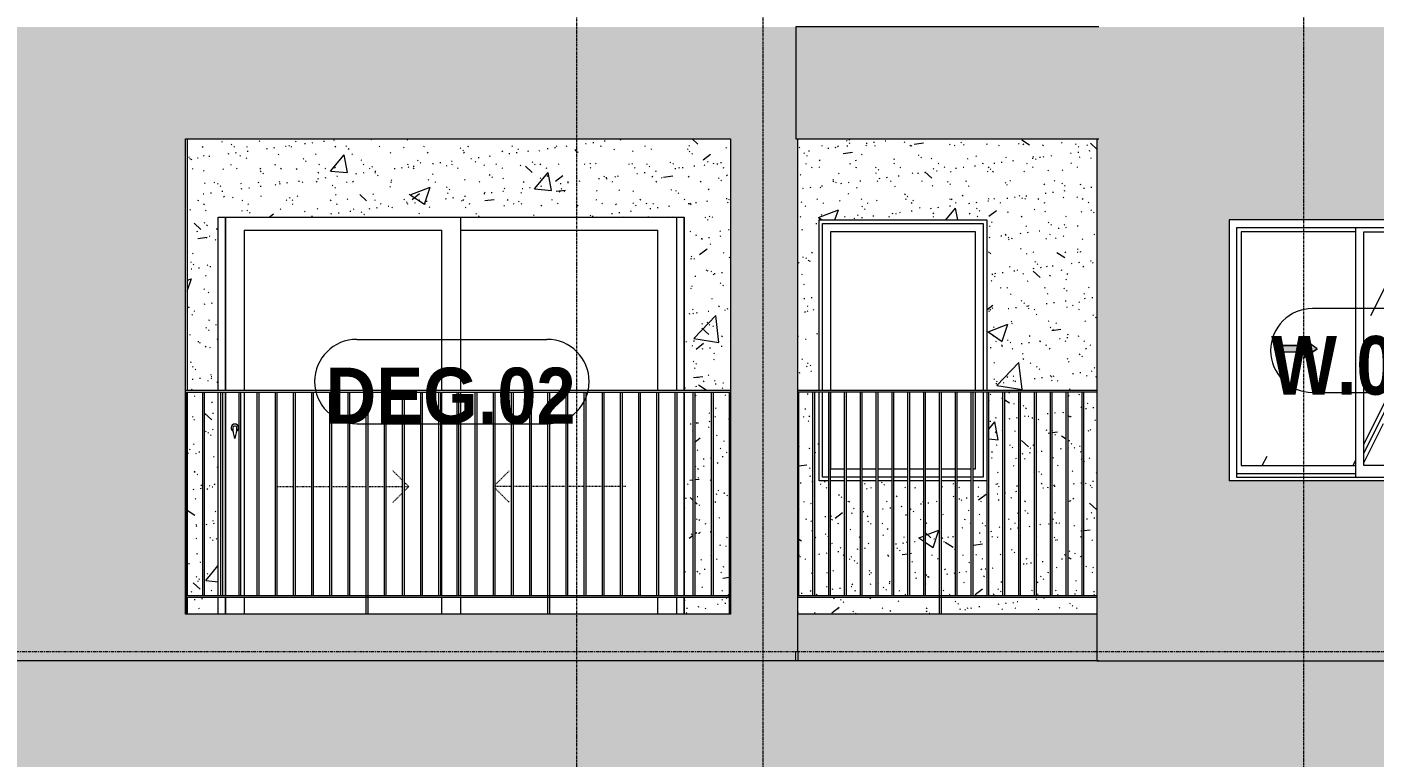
# Model space of a CAD drawing. Header units: millimetres. Extents: x 9199 to 175431, y -4466 to 35300.
# Drawn here: x 21587 to 28814, y 5033 to 8950 of the extents above; entities that cross this region are included whole.
import ezdxf

# ---------------------------------------------------------------- set-up
doc = ezdxf.new("R2010")
doc.units = ezdxf.units.MM
for name, pattern in [('1 NÉT CALL OUT', [6, 3, -3]), ('Centre', [31.75, 6.35, -4.7625, 15.875, -4.7625]), ('Dash', [6, 3, -3]), ('Grid Line', [22.225, 12.7, -3.175, 3.175, -3.175])]:
    doc.linetypes.add(name, pattern=pattern)
for name, color, linetype, lineweight in [('0-1', 7, 'Continuous', 5), ('A-DETL-GENF', 92, 'Continuous', 9), ('A-DETL-GENF-1', 92, '1 NÉT CALL OUT', 9), ('A-DOOR', 31, 'Continuous', 9), ('A-DOOR-FRAM', 31, 'Continuous', 9), ('A-DOOR-HDLN', 31, 'Dash', 18), ('A-DOOR-IDEN', 31, 'Continuous', 9), ('A-FLOR-HRAL', 11, 'Continuous', 9), ('A-FLOR-HRAL-1', 253, 'Continuous', 9), ('A-FLOR-LEVL-2', 51, 'Centre', 9), ('A-GLAZ', 151, 'Continuous', 9), ('A-GLAZ-1', 253, 'Continuous', 9), ('A-GLAZ-2', 7, 'Continuous', 9), ('A-GLAZ-3', 7, '1 NÉT CALL OUT', 9), ('A-GLAZ-IDEN', 152, 'Continuous', 9), ('A-WALL', 113, 'Continuous', 9), ('A-WALL-PATT', 111, 'Continuous', 9), ('A-WALL-PATT-1', 9, 'Continuous', 9), ('A-WALL-PATT-2', 111, 'Continuous', 5), ('I-WALL', 2, 'Continuous', 9), ('I-WALL-1', 7, 'Continuous', 9), ('S-GRID-1', 1, 'Grid Line', 9)]:
    doc.layers.add(name, color=color, linetype=linetype, lineweight=lineweight)
doc.styles.add('Arial_B_1', font='arialbd.ttf', dxfattribs={"width": 0.85, "height": 315})
doc.styles.add('Arial_B_2', font='arialbd.ttf', dxfattribs={"width": 0.9, "height": 300})
pattern_1 = [(50, (51388.9, 1200), (1093.104, -95.634), [114.3, -1257.3]), (355, (51388.9, 1200), (-211.457, 1146.34), [91.44, -1005.84]), (100.451, (51480, 1192), (881.656, 1050.7), [97.14, -1068.54]), (46.184, (51389, 1504.8), (1626.475, -252.257), [171.45, -1885.95]), (96.636, (51524.5, 1483.8), (1424.42, 1484.565), [145.71, -1602.81]), (351.184, (51389, 1504.8), (1424.43, 1484.55), [137.16, -1508.76]), (21, (51541.3, 1428.6), (909.686, -613.59), [114.3, -1257.3]), (326, (51541.3, 1428.6), (370.812, 1105.13), [91.44, -1005.84]), (71.451, (51617.1, 1377.5), (1280.503, 491.528), [97.14, -1068.54]), (37.5, (51388.93, 1200), (18.5313, 507.3303), [50.292, -943.356, 50.292, -970.788, -1009.65]), (37.5, (51388.93, 1200), (18.5313, 507.3303), [-2014.728, 50.292, -959.358]), (7.5, (51388.93, 1200), (400.918, 601.084), [50.292, -531.876, 50.292, -920.496, -384.81]), (7.5, (51388.93, 1200), (400.918, 601.084), [-1552.956, 50.292, -334.518]), (327.5, (51049.1, 1200), (813.545, -34.3737), [50.292, -330.708, 50.292, -1138.428, -1577.34]), (327.5, (51049.1, 1200), (813.545, -34.3737), [-1569.72, 50.292, -1527.048]), (317.5, (50896.7, 1200), (888.775, 152.56), [50.292, -445.008, 50.292, -739.14, -1120.14]), (317.5, (50896.7, 1200), (888.775, 152.56), [-1284.732, 50.292, -1069.848])]
pattern_2 = [(37.5, (51388.93, 1200), (-4.79953, 146.8239), [5.029, -110.795, 5.029, -124.511, -123.825]), (37.5, (51388.93, 1200), (-4.79953, 146.8239), [-245.364, 5.029, -118.796]), (7.5, (51388.93, 1200), (134.8574, 215.0472), [5.029, -57.455, 5.029, -99.365, -40.005]), (7.5, (51388.93, 1200), (134.8574, 215.0472), [-166.878, 5.029, -34.976]), (327.5, (51295.21, 1200), (237.29776, 0.4316), [5.029, -33.071, 5.029, -132.131, -179.07]), (327.5, (51295.21, 1200), (237.29776, 0.4316), [-175.26, 5.029, -174.041]), (317.5, (51295.2, 1200), (229.067, 66.8792), [5.029, -14.021, 5.029, -84.887, -102.87]), (317.5, (51295.2, 1200), (229.067, 66.8792), [-108.966, 5.029, -97.841])]
pattern_3 = [(63.435, (53179.2, 1304.34), (-0.001, 1524.001), [532.46, -2875.304]), (63.435, (51655.2, 1304.34), (-0.001, 1524.001), [532.46, -2875.3]), (63.435, (53908.74, 1598.8), (-0.001, 1524.001), [532.46, -2875.304]), (63.435, (52384.74, 1598.8), (-0.001, 1524.001), [532.46, -2875.3]), (63.435, (53798.3, 1494.84), (-0.001, 1524.001), [532.46, -2875.304]), (63.435, (52274.3, 1494.84), (-0.001, 1524.001), [532.46, -2875.3]), (63.435, (53685.8, 2090.1), (-0.001, 1524.001), [258.8, -3148.965]), (63.435, (52161.8, 2090.1), (-0.001, 1524.001), [258.8, -3148.965]), (63.435, (53612.15, 1997.95), (-0.001, 1524.001), [532.46, -2875.304]), (63.435, (52088.15, 1997.95), (-0.001, 1524.001), [532.46, -2875.3]), (63.435, (53625.14, 2064.1), (-0.001, 1524.001), [532.46, -2875.304]), (63.435, (52101.14, 2064.1), (-0.001, 1524.001), [532.46, -2875.3]), (63.435, (53010.3, 1773.94), (-0.001, 1524.001), [532.46, -2875.304]), (63.435, (51486.3, 1773.94), (-0.001, 1524.001), [532.46, -2875.3]), (63.435, (53023.3, 1851.9), (-0.001, 1524.001), [532.46, -2875.304]), (63.435, (51499.3, 1851.9), (-0.001, 1524.001), [532.46, -2875.3]), (63.435, (53026.8, 1908.1), (-0.001, 1524.001), [532.46, -2875.304]), (63.435, (51502.8, 1908.1), (-0.001, 1524.001), [532.46, -2875.3])]

# ---------------------------------------------------------------- blocks, each defined once
blk = doc.blocks.new('M_Fixed - 900 x 1400-901190-TKCS_MẶT ĐỨNG HƯỚNG ĐÔNG')
at = {"layer": 'A-GLAZ-2'}
for p, q in [((25855.9, 7000), (25855.9, 7896)), ((25855.9, 7896), (26717.9, 7896)), ((26717.9, 7896), (26717.9, 7000)), ((25899.9, 7000), (25899.9, 7852)), ((25899.9, 7852), (26673.9, 7852)), ((26673.9, 7852), (26673.9, 7000)), ((25855.9, 6534), (25855.9, 6990)), ((25899.9, 6578), (25899.9, 6990)), ((26673.9, 6990), (26673.9, 6578)), ((26717.9, 6990), (26717.9, 6534)), ((25973.3, 6578), (25899.9, 6578)), ((26058.3, 6578), (25983.3, 6578)), ((26143.2, 6578), (26068.3, 6578)), ((26228.2, 6578), (26153.2, 6578)), ((26313.1, 6578), (26238.2, 6578)), ((26398, 6578), (26323.1, 6578)), ((26483, 6578), (26408, 6578)), ((26567.9, 6578), (26493, 6578)), ((26652.9, 6578), (26577.9, 6578)), ((26673.9, 6578), (26662.9, 6578)), ((25888.4, 6534), (25855.9, 6534)), ((25973.3, 6534), (25898.4, 6534)), ((26058.3, 6534), (25983.3, 6534)), ((26143.2, 6534), (26068.3, 6534)), ((26228.2, 6534), (26153.2, 6534)), ((26313.1, 6534), (26238.2, 6534)), ((26398, 6534), (26323.1, 6534)), ((26483, 6534), (26408, 6534)), ((26567.9, 6534), (26493, 6534)), ((26652.9, 6534), (26577.9, 6534)), ((26717.9, 6534), (26662.9, 6534))]:
    blk.add_line(p, q, dxfattribs=at)
blk = doc.blocks.new('Railing - 10mm-901206-TKCS_MẶT ĐỨNG HƯỚNG ĐÔNG')
at = {"layer": 'A-FLOR-HRAL-1'}
for p, q in [((51816.4, 5900), (51816.4, 6990)), ((51826.4, 5900), (51826.4, 6990))]:
    blk.add_line(p, q, dxfattribs=at)
blk = doc.blocks.new('Railing - 50 x 10mm-901224-TKCS_MẶT ĐỨNG HƯỚNG ĐÔNG')
at = {"layer": 'A-FLOR-HRAL-1'}
for p, q in [((52580.9, 6990), (52590.9, 6990)), ((52580.9, 5800), (52580.9, 6990)), ((52590.9, 5800), (52590.9, 6990))]:
    blk.add_line(p, q, dxfattribs=at)
blk = doc.blocks.new('Railing - 10mm-V14-TKCS_MẶT ĐỨNG HƯỚNG ĐÔNG')
at = {"layer": 'A-FLOR-HRAL-1'}
blk.add_line((45145.352937, 5900), (45145.352937, 6990), dxfattribs=at)
blk = doc.blocks.new('Railing - Railing-884635-TKCS_MẶT ĐỨNG HƯỚNG ĐÔNG')
at = {"layer": 'A-FLOR-HRAL-1'}
for p, q in [((25721.9, 5900), (27326.9, 5900)), ((27326.9, 5890), (25721.9, 5890))]:
    blk.add_line(p, q, dxfattribs=at)
at = {"extrusion": (0, 0, -1), "zscale": -1}
for name, p in [('Railing - 10mm-V14-TKCS_MẶT ĐỨNG HƯỚNG ĐÔNG', (-70873.9, 0)), ('Railing - 10mm-901206-TKCS_MẶT ĐỨNG HƯỚNG ĐÔNG', (-77629.9, 0)), ('Railing - 10mm-901206-TKCS_MẶT ĐỨNG HƯỚNG ĐÔNG', (-77714.8, 0)), ('Railing - 10mm-901206-TKCS_MẶT ĐỨNG HƯỚNG ĐÔNG', (-77799.8, 0)), ('Railing - 10mm-901206-TKCS_MẶT ĐỨNG HƯỚNG ĐÔNG', (-77884.7, 0)), ('Railing - 10mm-901206-TKCS_MẶT ĐỨNG HƯỚNG ĐÔNG', (-77969.7, 0)), ('Railing - 10mm-901206-TKCS_MẶT ĐỨNG HƯỚNG ĐÔNG', (-78054.6, 0)), ('Railing - 10mm-901206-TKCS_MẶT ĐỨNG HƯỚNG ĐÔNG', (-78139.5, 0)), ('Railing - 10mm-901206-TKCS_MẶT ĐỨNG HƯỚNG ĐÔNG', (-78224.5, 0)), ('Railing - 50 x 10mm-901224-TKCS_MẶT ĐỨNG HƯỚNG ĐÔNG', (-79073.9, 0)), ('Railing - 10mm-901206-TKCS_MẶT ĐỨNG HƯỚNG ĐÔNG', (-78394.4, 0)), ('Railing - 10mm-901206-TKCS_MẶT ĐỨNG HƯỚNG ĐÔNG', (-78479.3, 0)), ('Railing - 10mm-901206-TKCS_MẶT ĐỨNG HƯỚNG ĐÔNG', (-78564.2, 0)), ('Railing - 10mm-901206-TKCS_MẶT ĐỨNG HƯỚNG ĐÔNG', (-78649.2, 0)), ('Railing - 10mm-901206-TKCS_MẶT ĐỨNG HƯỚNG ĐÔNG', (-78734.1, 0)), ('Railing - 10mm-901206-TKCS_MẶT ĐỨNG HƯỚNG ĐÔNG', (-78819.1, 0)), ('Railing - 10mm-901206-TKCS_MẶT ĐỨNG HƯỚNG ĐÔNG', (-78904, 0)), ('Railing - 10mm-901206-TKCS_MẶT ĐỨNG HƯỚNG ĐÔNG', (-78988.9, 0)), ('Railing - 10mm-901206-TKCS_MẶT ĐỨNG HƯỚNG ĐÔNG', (-79073.9, 0))]:
    blk.add_blockref(name, p, dxfattribs=at)
blk = doc.blocks.new('Top Rail Type - Top Rail_Internal_-884636-TKCS_MẶT ĐỨNG HƯỚNG ĐÔNG')
at = {"layer": 'A-FLOR-HRAL-1'}
for p, q in [((27326.9, 7000), (25721.9, 7000)), ((27326.9, 6990), (25721.9, 6990))]:
    blk.add_line(p, q, dxfattribs=at)
blk = doc.blocks.new('NCV_TKTC_TANG 2_rvt-1-TKCS_MẶT ĐỨNG HƯỚNG ĐÔNG')
at = {"layer": 'A-WALL-PATT-1'}
h = blk.add_hatch(dxfattribs=at)
h.set_pattern_fill('FP_2', color=256, style=0, pattern_type=2)
h.set_pattern_definition(pattern_1)
h.paths.add_polyline_path([(25113.5, 5800), (25356.9, 5800), (25356.9, 5890), (25113.5, 5890)])
h.paths.add_polyline_path([(22613.5, 5800), (22613.5, 5890), (22446.9, 5890), (22446.9, 5800), (22457.9, 5800)])
h.paths.add_polyline_path([(22465.2, 5900), (22529.8, 5900), (22529.8, 6990), (22446.9, 6990), (22446.9, 5900)])
h.paths.add_polyline_path([(25259.5, 5900), (25259.5, 6990), (25172, 6990), (25172, 5900), (25186.9, 5900)])
h.paths.add_polyline_path([(25269.5, 5900), (25356.9, 5900), (25356.9, 6990), (25269.5, 6990), (25269.5, 5983.2)])
h.paths.add_polyline_path([(25162, 5900), (25162, 6990), (25113.5, 6990), (25113.5, 5900)])
h.paths.add_polyline_path([(22613.5, 5900), (22613.5, 6990), (22539.8, 6990), (22539.8, 5900)])
h.paths.add_polyline_path([(25113.5, 7000), (25361.9, 7000), (25361.9, 8350), (22446.9, 8350), (22446.9, 7000), (22613.5, 7000), (22613.5, 7930), (25113.5, 7930), (25113.5, 7065.2)])
h = blk.add_hatch(dxfattribs=at)
h.set_pattern_fill('FP_3', color=256, style=0, pattern_type=2)
h.set_pattern_definition(pattern_2)
h.paths.add_polyline_path([(25113.5, 5800), (25356.9, 5800), (25356.9, 5890), (25113.5, 5890)])
h.paths.add_polyline_path([(22613.5, 5800), (22613.5, 5890), (22446.9, 5890), (22446.9, 5800), (22457.9, 5800)])
h.paths.add_polyline_path([(22465.2, 5900), (22529.8, 5900), (22529.8, 6990), (22446.9, 6990), (22446.9, 5900)])
h.paths.add_polyline_path([(25259.5, 5900), (25259.5, 6990), (25172, 6990), (25172, 5900), (25186.9, 5900)])
h.paths.add_polyline_path([(25269.5, 5900), (25356.9, 5900), (25356.9, 6990), (25269.5, 6990), (25269.5, 5983.2)])
h.paths.add_polyline_path([(25162, 5900), (25162, 6990), (25113.5, 6990), (25113.5, 5900)])
h.paths.add_polyline_path([(22613.5, 5900), (22613.5, 6990), (22539.8, 6990), (22539.8, 5900)])
h.paths.add_polyline_path([(25113.5, 7000), (25361.9, 7000), (25361.9, 8350), (22446.9, 8350), (22446.9, 7000), (22613.5, 7000), (22613.5, 7930), (25113.5, 7930), (25113.5, 7065.2)])
h = blk.add_hatch(dxfattribs=at)
h.set_pattern_fill('FP_2', color=256, style=0, pattern_type=2)
h.set_pattern_definition(pattern_1)
h.paths.add_polyline_path([(26483, 5800), (26483, 5890), (25721.9, 5890), (25721.9, 5800), (25897.9, 5800)])
h.paths.add_polyline_path([(27224.6, 5800), (27326.9, 5800), (27326.9, 5890), (26493, 5890), (26493, 5800)])
h.paths.add_polyline_path([(25973.3, 5900), (25973.3, 6515), (25898.4, 6515), (25898.4, 5900)])
h.paths.add_polyline_path([(26228.2, 5900), (26228.2, 6515), (26153.2, 6515), (26153.2, 5900)])
h.paths.add_polyline_path([(26238.2, 5900), (26313.1, 5900), (26313.1, 6515), (26238.2, 6515), (26238.2, 5983.2)])
h.paths.add_polyline_path([(25888.4, 5900), (25888.4, 6515), (25836.9, 6515), (25836.9, 6990), (25813.5, 6990), (25813.5, 5900)])
h.paths.add_polyline_path([(26015.3, 5900), (26058.3, 5900), (26058.3, 6515), (25983.3, 6515), (25983.3, 5900)])
h.paths.add_polyline_path([(26398, 5900), (26398, 6515), (26323.1, 6515), (26323.1, 5900)])
h.paths.add_polyline_path([(26408, 5900), (26483, 5900), (26483, 6515), (26408, 6515), (26408, 5983.2)])
h.paths.add_polyline_path([(25733.6, 5900), (25803.5, 5900), (25803.5, 6990), (25728.5, 6990), (25728.5, 5900)])
h.paths.add_polyline_path([(26493, 5900), (26567.9, 5900), (26567.9, 6515), (26493, 6515), (26493, 5983.2)])
h.paths.add_polyline_path([(26143.2, 5900), (26143.2, 6515), (26068.3, 6515), (26068.3, 5900)])
h.paths.add_polyline_path([(27247.4, 5900), (27247.4, 6990), (27172.5, 6990), (27172.5, 5900)])
h.paths.add_polyline_path([(27162.5, 5900), (27162.5, 6990), (27087.6, 6990), (27087.6, 5900), (27156.4, 5900)])
h.paths.add_polyline_path([(27257.4, 5900), (27326.9, 5900), (27326.9, 6990), (27257.4, 6990), (27257.4, 5916.8)])
h.paths.add_polyline_path([(27002.6, 5900), (27077.6, 5900), (27077.6, 6990), (27002.6, 6990), (27002.6, 5983.2)])
h.paths.add_polyline_path([(26577.9, 5900), (26652.9, 5900), (26652.9, 6515), (26577.9, 6515), (26577.9, 5983.2)])
h.paths.add_polyline_path([(26662.9, 5900), (26737.8, 5900), (26736.9, 6515), (26662.9, 6515), (26662.9, 5983.2)])
h.paths.add_polyline_path([(26747.8, 5900), (26822.7, 5900), (26822.7, 6990), (26747.8, 6990), (26747.8, 5983.2)])
h.paths.add_polyline_path([(26832.7, 5900), (26907.7, 5900), (26907.7, 6990), (26832.7, 6990), (26832.7, 5983.2)])
h.paths.add_polyline_path([(26917.7, 5900), (26992.6, 5900), (26992.6, 6990), (26917.7, 6990), (26917.7, 5983.2)])
h.paths.add_polyline_path([(27326.9, 7000), (27326.9, 8350), (25721.9, 8350), (25721.9, 7000), (25836.9, 7000), (25836.9, 7915), (26736.9, 7915), (26736.9, 7000), (26975.3, 7000)])
h = blk.add_hatch(dxfattribs=at)
h.set_pattern_fill('FP_3', color=256, style=0, pattern_type=2)
h.set_pattern_definition(pattern_2)
h.paths.add_polyline_path([(26483, 5800), (26483, 5890), (25721.9, 5890), (25721.9, 5800), (25897.9, 5800)])
h.paths.add_polyline_path([(27224.6, 5800), (27326.9, 5800), (27326.9, 5890), (26493, 5890), (26493, 5800)])
h.paths.add_polyline_path([(25973.3, 5900), (25973.3, 6515), (25898.4, 6515), (25898.4, 5900)])
h.paths.add_polyline_path([(26228.2, 5900), (26228.2, 6515), (26153.2, 6515), (26153.2, 5900)])
h.paths.add_polyline_path([(26238.2, 5900), (26313.1, 5900), (26313.1, 6515), (26238.2, 6515), (26238.2, 5983.2)])
h.paths.add_polyline_path([(25888.4, 5900), (25888.4, 6515), (25836.9, 6515), (25836.9, 6990), (25813.5, 6990), (25813.5, 5900)])
h.paths.add_polyline_path([(26015.3, 5900), (26058.3, 5900), (26058.3, 6515), (25983.3, 6515), (25983.3, 5900)])
h.paths.add_polyline_path([(26398, 5900), (26398, 6515), (26323.1, 6515), (26323.1, 5900)])
h.paths.add_polyline_path([(26408, 5900), (26483, 5900), (26483, 6515), (26408, 6515), (26408, 5983.2)])
h.paths.add_polyline_path([(25733.6, 5900), (25803.5, 5900), (25803.5, 6990), (25728.5, 6990), (25728.5, 5900)])
h.paths.add_polyline_path([(26493, 5900), (26567.9, 5900), (26567.9, 6515), (26493, 6515), (26493, 5983.2)])
h.paths.add_polyline_path([(26143.2, 5900), (26143.2, 6515), (26068.3, 6515), (26068.3, 5900)])
h.paths.add_polyline_path([(27247.4, 5900), (27247.4, 6990), (27172.5, 6990), (27172.5, 5900)])
h.paths.add_polyline_path([(27162.5, 5900), (27162.5, 6990), (27087.6, 6990), (27087.6, 5900), (27156.4, 5900)])
h.paths.add_polyline_path([(27257.4, 5900), (27326.9, 5900), (27326.9, 6990), (27257.4, 6990), (27257.4, 5916.8)])
h.paths.add_polyline_path([(27002.6, 5900), (27077.6, 5900), (27077.6, 6990), (27002.6, 6990), (27002.6, 5983.2)])
h.paths.add_polyline_path([(26577.9, 5900), (26652.9, 5900), (26652.9, 6515), (26577.9, 6515), (26577.9, 5983.2)])
h.paths.add_polyline_path([(26662.9, 5900), (26737.8, 5900), (26736.9, 6515), (26662.9, 6515), (26662.9, 5983.2)])
h.paths.add_polyline_path([(26747.8, 5900), (26822.7, 5900), (26822.7, 6990), (26747.8, 6990), (26747.8, 5983.2)])
h.paths.add_polyline_path([(26832.7, 5900), (26907.7, 5900), (26907.7, 6990), (26832.7, 6990), (26832.7, 5983.2)])
h.paths.add_polyline_path([(26917.7, 5900), (26992.6, 5900), (26992.6, 6990), (26917.7, 6990), (26917.7, 5983.2)])
h.paths.add_polyline_path([(27326.9, 7000), (27326.9, 8350), (25721.9, 8350), (25721.9, 7000), (25836.9, 7000), (25836.9, 7915), (26736.9, 7915), (26736.9, 7000), (26975.3, 7000)])
at = {"layer": 'I-WALL-1'}
for p, q in [((22446.9, 8350), (22446.9, 7000)), ((22613.5, 7000), (22613.5, 7930)), ((22613.5, 7930), (25113.5, 7930)), ((25113.5, 7930), (25113.5, 7000)), ((25836.9, 7000), (25836.9, 7915)), ((25836.9, 7915), (26736.9, 7915)), ((26736.9, 7915), (26736.9, 7000)), ((22446.9, 6990), (22446.9, 5900)), ((22613.5, 5900), (22613.5, 6990)), ((25113.5, 6990), (25113.5, 5900)), ((25836.9, 6515), (25836.9, 6990)), ((26736.9, 6990), (26736.9, 6515)), ((25888.4, 6515), (25836.9, 6515)), ((25973.3, 6515), (25898.4, 6515)), ((26058.3, 6515), (25983.3, 6515)), ((26143.2, 6515), (26068.3, 6515)), ((26228.2, 6515), (26153.2, 6515)), ((26313.1, 6515), (26238.2, 6515)), ((26398, 6515), (26323.1, 6515)), ((26483, 6515), (26408, 6515)), ((26567.9, 6515), (26493, 6515)), ((26652.9, 6515), (26577.9, 6515)), ((26736.9, 6515), (26662.9, 6515)), ((22446.9, 5890), (22446.9, 5800)), ((22613.5, 5800), (22613.5, 5890)), ((25113.5, 5890), (25113.5, 5800))]:
    blk.add_line(p, q, dxfattribs=at)
at = {"layer": 'A-FLOR-HRAL-1'}
for name in ['Top Rail Type - Top Rail_Internal_-884636-TKCS_MẶT ĐỨNG HƯỚNG ĐÔNG', 'Railing - Railing-884635-TKCS_MẶT ĐỨNG HƯỚNG ĐÔNG']:
    blk.add_blockref(name, (0, 0), dxfattribs=at)
at = {"layer": 'A-GLAZ-1'}
blk.add_blockref('M_Fixed - 900 x 1400-901190-TKCS_MẶT ĐỨNG HƯỚNG ĐÔNG', (0, 0), dxfattribs=at)
blk = doc.blocks.new('1_FAMILY RVT - W01-WxH 1400x1400xmm-V19-TKCS_MẶT ĐỨNG HƯỚNG ĐÔNG')
at = {"layer": 'A-DETL-GENF-1'}
blk.add_hatch(color=256, dxfattribs=at).paths.add_polyline_path([(28441.9, 7176.5), (28509.6, 7223.9), (28441.9, 7271.4), (28441.9, 7240.9), (28306.4, 7240.9), (28306.4, 7207), (28441.9, 7207)])
at = {"layer": 'A-GLAZ'}
h = blk.add_hatch(dxfattribs=at)
h.set_pattern_fill('FP_1', color=256, style=0, pattern_type=2)
h.set_pattern_definition(pattern_3)
h.paths.add_polyline_path([(28715.1, 6596.9), (28715.1, 7850.9), (28100.9, 7850.9), (28100.9, 6596.9)])
h.paths.add_polyline_path([(28441.9, 7176.5), (28441.9, 7207), (28306.4, 7207), (28306.4, 7240.9), (28441.9, 7240.9), (28441.9, 7271.4), (28509.6, 7223.9), (28485.4, 7207)])
h = blk.add_hatch(dxfattribs=at)
h.set_pattern_fill('FP_1', color=256, style=0, pattern_type=2)
h.set_pattern_definition(pattern_3)
h.paths.add_polyline_path([(29373.9, 6596.9), (29373.9, 7850.9), (28759.6, 7850.9), (28759.6, 6596.9)])
at = {"layer": 'A-DETL-GENF'}
for p, q in [((28306.4, 7240.9), (28306.4, 7207)), ((28306.4, 7240.9), (28441.9, 7240.9)), ((28441.9, 7240.9), (28306.4, 7240.9)), ((28306.4, 7240.9), (28306.4, 7207)), ((28441.9, 7271.4), (28441.9, 7240.9)), ((28509.6, 7223.9), (28441.9, 7271.4)), ((28509.6, 7223.9), (28441.9, 7271.4)), ((28441.9, 7271.4), (28441.9, 7240.9)), ((28306.4, 7207), (28441.9, 7207)), ((28306.4, 7207), (28441.9, 7207)), ((28509.6, 7223.9), (28441.9, 7176.5)), ((28441.9, 7176.5), (28509.6, 7223.9)), ((28441.9, 7207), (28441.9, 7176.5)), ((28441.9, 7207), (28441.9, 7176.5))]:
    blk.add_line(p, q, dxfattribs=at)
at = {"layer": 'A-GLAZ'}
for p, q in [((29437.4, 7914.4), (28037.4, 7914.4)), ((28037.4, 7914.4), (28037.4, 6514.4)), ((29437.4, 7914.4), (29437.4, 6514.4)), ((28078.3, 7873.5), (29396.4, 7873.5)), ((28078.3, 6533.4), (28078.3, 7873.5)), ((28100.9, 7850.9), (28100.9, 6596.9)), ((28715.1, 7850.9), (28100.9, 7850.9)), ((28715.1, 7873.5), (28715.1, 6533.4)), ((28759.6, 6596.9), (28759.6, 7850.9)), ((28759.6, 7850.9), (29373.9, 7850.9)), ((29373.9, 7850.9), (29373.9, 6596.9)), ((29396.4, 6533.4), (29396.4, 7873.5)), ((28100.9, 6596.9), (28715.1, 6596.9)), ((29373.9, 6596.9), (28759.6, 6596.9)), ((29437.4, 6514.4), (28037.4, 6514.4)), ((28715.1, 6552.5), (28078.3, 6552.5)), ((28715.1, 6552.5), (28078.3, 6552.5)), ((29396.4, 6533.4), (28078.3, 6533.4))]:
    blk.add_line(p, q, dxfattribs=at)
blk = doc.blocks.new('Railing - 10mm-1251313-TKCS_MẶT ĐỨNG HƯỚNG ĐÔNG')
at = {"layer": 'A-FLOR-HRAL'}
for p, q in [((70204.4, 2500), (70204.4, 3590)), ((70214.4, 2500), (70214.4, 3590))]:
    blk.add_line(p, q, dxfattribs=at)
blk = doc.blocks.new('Railing - 50 x 10mm-V52-TKCS_MẶT ĐỨNG HƯỚNG ĐÔNG')
at = {"layer": 'A-FLOR-HRAL'}
for p, q in [((71081.4, 6990), (71091.4, 6990)), ((71081.4, 5800), (71081.4, 6990)), ((71091.4, 5800), (71091.4, 6990))]:
    blk.add_line(p, q, dxfattribs=at)
blk = doc.blocks.new('Railing - 50 x 10mm-V59-TKCS_MẶT ĐỨNG HƯỚNG ĐÔNG')
at = {"layer": 'A-FLOR-HRAL'}
for p in [(22436.9, 6990), (22442.4, 5800)]:
    blk.add_line(p, (22442.4, 6990), dxfattribs=at)
blk = doc.blocks.new('Railing - 50 x 10mm-V58-TKCS_MẶT ĐỨNG HƯỚNG ĐÔNG')
at = {"layer": 'A-FLOR-HRAL'}
for p, q in [((33481.9, 6990), (33486.9, 6990)), ((33481.9, 5800), (33481.9, 6990))]:
    blk.add_line(p, q, dxfattribs=at)
blk = doc.blocks.new('Railing - Railing-3231502-TKCS_MẶT ĐỨNG HƯỚNG ĐÔNG')
at = {"layer": 'A-FLOR-HRAL'}
for p, q in [((22437.4, 5890), (22437.4, 5900)), ((22437.4, 5900), (25361.9, 5900)), ((25361.9, 5890), (22437.4, 5890))]:
    blk.add_line(p, q, dxfattribs=at)
for name, p in [('Railing - 50 x 10mm-V59-TKCS_MẶT ĐỨNG HƯỚNG ĐÔNG', (0, 0)), ('Railing - 10mm-1251313-TKCS_MẶT ĐỨNG HƯỚNG ĐÔNG', (-47674.5, 3400)), ('Railing - 10mm-1251313-TKCS_MẶT ĐỨNG HƯỚNG ĐÔNG', (-47577, 3400)), ('Railing - 10mm-1251313-TKCS_MẶT ĐỨNG HƯỚNG ĐÔNG', (-47479.6, 3400)), ('Railing - 10mm-1251313-TKCS_MẶT ĐỨNG HƯỚNG ĐÔNG', (-47382.1, 3400)), ('Railing - 10mm-1251313-TKCS_MẶT ĐỨNG HƯỚNG ĐÔNG', (-47284.6, 3400)), ('Railing - 10mm-1251313-TKCS_MẶT ĐỨNG HƯỚNG ĐÔNG', (-47187.1, 3400)), ('Railing - 10mm-1251313-TKCS_MẶT ĐỨNG HƯỚNG ĐÔNG', (-47089.6, 3400)), ('Railing - 10mm-1251313-TKCS_MẶT ĐỨNG HƯỚNG ĐÔNG', (-46992.1, 3400)), ('Railing - 10mm-1251313-TKCS_MẶT ĐỨNG HƯỚNG ĐÔNG', (-46894.6, 3400)), ('Railing - 50 x 10mm-V52-TKCS_MẶT ĐỨNG HƯỚNG ĐÔNG', (-47674.2, 0)), ('Railing - 10mm-1251313-TKCS_MẶT ĐỨNG HƯỚNG ĐÔNG', (-46699.7, 3400)), ('Railing - 10mm-1251313-TKCS_MẶT ĐỨNG HƯỚNG ĐÔNG', (-46602.2, 3400)), ('Railing - 10mm-1251313-TKCS_MẶT ĐỨNG HƯỚNG ĐÔNG', (-46504.7, 3400)), ('Railing - 10mm-1251313-TKCS_MẶT ĐỨNG HƯỚNG ĐÔNG', (-46407.2, 3400)), ('Railing - 10mm-1251313-TKCS_MẶT ĐỨNG HƯỚNG ĐÔNG', (-46309.7, 3400)), ('Railing - 10mm-1251313-TKCS_MẶT ĐỨNG HƯỚNG ĐÔNG', (-46212.2, 3400)), ('Railing - 10mm-1251313-TKCS_MẶT ĐỨNG HƯỚNG ĐÔNG', (-46114.8, 3400)), ('Railing - 10mm-1251313-TKCS_MẶT ĐỨNG HƯỚNG ĐÔNG', (-46017.3, 3400)), ('Railing - 10mm-1251313-TKCS_MẶT ĐỨNG HƯỚNG ĐÔNG', (-45919.8, 3400)), ('Railing - 50 x 10mm-V52-TKCS_MẶT ĐỨNG HƯỚNG ĐÔNG', (-46699.3, 0)), ('Railing - 10mm-1251313-TKCS_MẶT ĐỨNG HƯỚNG ĐÔNG', (-45724.8, 3400)), ('Railing - 10mm-1251313-TKCS_MẶT ĐỨNG HƯỚNG ĐÔNG', (-45627.3, 3400)), ('Railing - 10mm-1251313-TKCS_MẶT ĐỨNG HƯỚNG ĐÔNG', (-45529.8, 3400)), ('Railing - 10mm-1251313-TKCS_MẶT ĐỨNG HƯỚNG ĐÔNG', (-45432.4, 3400)), ('Railing - 10mm-1251313-TKCS_MẶT ĐỨNG HƯỚNG ĐÔNG', (-45334.9, 3400)), ('Railing - 10mm-1251313-TKCS_MẶT ĐỨNG HƯỚNG ĐÔNG', (-45237.4, 3400)), ('Railing - 10mm-1251313-TKCS_MẶT ĐỨNG HƯỚNG ĐÔNG', (-45139.9, 3400)), ('Railing - 10mm-1251313-TKCS_MẶT ĐỨNG HƯỚNG ĐÔNG', (-45042.4, 3400)), ('Railing - 10mm-1251313-TKCS_MẶT ĐỨNG HƯỚNG ĐÔNG', (-44944.9, 3400)), ('Railing - 50 x 10mm-V58-TKCS_MẶT ĐỨNG HƯỚNG ĐÔNG', (-8125, 0))]:
    blk.add_blockref(name, p)
blk = doc.blocks.new('Top Rail Type - Top Rail_Internal_-3231505-TKCS_MẶT ĐỨNG HƯỚNG ĐÔNG')
at = {"layer": 'A-FLOR-HRAL'}
for p, q in [((22437.4, 6990), (22437.4, 7000)), ((25361.9, 7000), (22437.4, 7000)), ((22437.4, 6990), (25361.9, 6990))]:
    blk.add_line(p, q, dxfattribs=at)
blk = doc.blocks.new('DEG_02-DEG_03 - DEG_02-2500x2400mm-CỬA ĐI 02 CÁNH TRƯỢT-V66-TKCS_MẶT ĐỨNG HƯỚNG ĐÔNG')
at = {"layer": 'A-DOOR'}
for p, q in [((22652.4, 7000), (22652.4, 7930)), ((23912.4, 7930), (23912.4, 7000)), ((22752.4, 7860), (23812.4, 7860)), ((22752.4, 7860), (22752.4, 7000)), ((23812.4, 7000), (23812.4, 7860)), ((23912.4, 7860), (24972.4, 7860)), ((24972.4, 7000), (24972.4, 7860)), ((22652.4, 5900), (22652.4, 6990)), ((22752.4, 6990), (22752.4, 5900)), ((23812.4, 5900), (23812.4, 6990)), ((23912.4, 6990), (23912.4, 5900)), ((22652.4, 5800), (22652.4, 5890)), ((22752.4, 5890), (22752.4, 5800)), ((23812.4, 5800), (23812.4, 5890)), ((23912.4, 5890), (23912.4, 5800)), ((24972.4, 5800), (24972.4, 5890))]:
    blk.add_line(p, q, dxfattribs=at)
at = {"layer": 'A-DOOR', "flags": 128}
blk.add_lwpolyline([(22703.9, 6808.7), (22703.9, 6808.7), (22703.9, 6808.7), (22703.8, 6808.7), (22703.8, 6808.7), (22703.8, 6808.7), (22703.8, 6808.7), (22703.8, 6808.7), (22703.8, 6808.7), (22703.7, 6808.7), (22703.7, 6808.7), (22703.7, 6808.7), (22703.7, 6808.7), (22703.6, 6808.7), (22703.6, 6808.7), (22703.6, 6808.7), (22703.5, 6808.7), (22703.5, 6808.7), (22703.5, 6808.7), (22703.4, 6808.7), (22703.4, 6808.7), (22703.3, 6808.7), (22703.3, 6808.7), (22703.2, 6808.7), (22703.2, 6808.7), (22703.1, 6808.7), (22703.1, 6808.7), (22703, 6808.7), (22703, 6808.7), (22702.9, 6808.7), (22702.9, 6808.7), (22702.8, 6808.7), (22702.7, 6808.7), (22702.7, 6808.7), (22702.6, 6808.7), (22702.6, 6808.7), (22702.5, 6808.7), (22702.4, 6808.7), (22702.4, 6808.7), (22702.3, 6808.7), (22702.3, 6808.7), (22702.2, 6808.7), (22702.1, 6808.7), (22702.1, 6808.7), (22702, 6808.7), (22702, 6808.7), (22701.9, 6808.7), (22701.8, 6808.7), (22701.8, 6808.7), (22701.7, 6808.7), (22701.7, 6808.7), (22701.6, 6808.7), (22701.6, 6808.7), (22701.5, 6808.7), (22701.5, 6808.7), (22701.4, 6808.7), (22701.4, 6808.7), (22701.3, 6808.7), (22701.3, 6808.7), (22701.3, 6808.7), (22701.2, 6808.7), (22701.2, 6808.7), (22701.1, 6808.7), (22701.1, 6808.7), (22701.1, 6808.7), (22701, 6808.7), (22701, 6808.7), (22701, 6808.7), (22701, 6808.7), (22700.9, 6808.7), (22700.9, 6808.7), (22700.9, 6808.7), (22700.9, 6808.7), (22700.9, 6808.7), (22700.9, 6808.7), (22700.9, 6808.7), (22700.9, 6808.7)], dxfattribs=at)
at = {"layer": 'A-DOOR'}
for centre, radius, start, end in [((22702.4, 6800), 20, 0, 180), ((22702.4, 6800), 20, 180, 240), ((22700.9, 6799.2), 9.45, 90, 180), ((22856.2, 6799.2), 164.8, 180, 199.13397), ((22703.9, 6799.2), 9.45, 0, 90), ((22548.6, 6799.2), 164.8, 340.86603, 0), ((22702.4, 6800), 20, 300, 360), ((22702.7, 6746), 2.34, 199.13397, 261.03098), ((22702, 6746), 2.34, 278.96902, 340.86603)]:
    blk.add_arc(centre, radius, start, end, dxfattribs=at)
at = {"layer": 'A-DOOR-FRAM'}
for p, q in [((22652.4, 7930), (22652.4, 7000)), ((25072.4, 7930), (25072.4, 7000)), ((25112.4, 7000), (25112.4, 7930)), ((22652.4, 6990), (22652.4, 5900)), ((25112.4, 5900), (25112.4, 6990)), ((22652.4, 5890), (22652.4, 5800)), ((25072.4, 5890), (25072.4, 5800)), ((25112.4, 5800), (25112.4, 5890))]:
    blk.add_line(p, q, dxfattribs=at)
at = {"layer": 'A-DOOR-HDLN'}
for p, q in [((23602.2, 6517.2), (23550.3, 6569.1)), ((23635.1, 6484.2), (23612.2, 6507.2)), ((24099.6, 6494.2), (24174.5, 6569.1)), ((22929.8, 6484.2), (23017.3, 6484.2)), ((23027.3, 6484.2), (23114.8, 6484.2)), ((23124.8, 6484.2), (23212.2, 6484.2)), ((23222.2, 6484.2), (23309.7, 6484.2)), ((23319.7, 6484.2), (23407.2, 6484.2)), ((23417.2, 6484.2), (23504.7, 6484.2)), ((23514.7, 6484.2), (23602.2, 6484.2)), ((23602.2, 6451.3), (23550.3, 6399.4)), ((23635.1, 6484.2), (23612.2, 6461.3)), ((23612.2, 6484.2), (23635.1, 6484.2)), ((24187.1, 6484.2), (24099.6, 6484.2)), ((24099.6, 6474.2), (24174.5, 6399.4)), ((24284.6, 6484.2), (24197.1, 6484.2)), ((24382.1, 6484.2), (24294.6, 6484.2)), ((24479.6, 6484.2), (24392.1, 6484.2)), ((24577, 6484.2), (24489.6, 6484.2)), ((24674.5, 6484.2), (24587, 6484.2)), ((24772, 6484.2), (24684.5, 6484.2)), ((24799.6, 6484.2), (24782, 6484.2))]:
    blk.add_line(p, q, dxfattribs=at)
blk = doc.blocks.new('SSA-WINDOW TAG - 10-2062020-TKCS_MẶT ĐỨNG HƯỚNG ĐÔNG')
at = {"layer": 'A-GLAZ-IDEN'}
for p, q in [((75129.8, 10839.4), (74682.2, 10839.4)), ((74682.2, 10389.4), (75129.8, 10389.4))]:
    blk.add_line(p, q, dxfattribs=at)
for centre, start, end in [((74682.2, 10614.4), 90, 270), ((75129.8, 10614.4), 270, 90)]:
    blk.add_arc(centre, 225, start, end, dxfattribs=at)
blk = doc.blocks.new('STN_Door Tag - STN_Door Tag-1788670-TKCS_MẶT ĐỨNG HƯỚNG ĐÔNG')
at = {"layer": 'A-DOOR-IDEN'}
for p, q in [((34026.9, 2034.3), (35047, 2034.3)), ((34026.9, 1581.5), (35047, 1581.5))]:
    blk.add_line(p, q, dxfattribs=at)
for centre, start, end in [((34026.9, 1807.9), 90, 270), ((35047, 1807.9), 270, 90)]:
    blk.add_arc(centre, 226.4, start, end, dxfattribs=at)

msp = doc.modelspace()

# ---------------------------------------------------------------- hatches: boundary and pattern name
at = {"layer": 'A-WALL-PATT'}
msp.add_hatch(color=256, dxfattribs=at).paths.add_polyline_path([(27326.9, 5550), (27326.9, 5800), (25721.9, 5800), (25721.9, 5550), (25733.6, 5550)])
at = {"layer": 'A-WALL-PATT-2'}
h = msp.add_hatch(color=256, dxfattribs=at)
h.paths.add_polyline_path([(19126.9, 5550), (22237.4, 5550), (22237.4, 8950), (19136.9, 8950), (19136.9, 8350), (19126.9, 8350), (19126.9, 5983.2)])
h.paths.add_polyline_path([(19878.3, 6514.4), (19837.4, 6514.4), (19837.4, 7914.4), (21237.4, 7914.4), (21237.4, 6514.4), (21196.4, 6514.4)])
h = msp.add_hatch(color=256, dxfattribs=at)
h.paths.add_polyline_path([(24675.4, 5550), (25711.9, 5550), (25711.9, 5600), (25721.9, 5600), (25721.9, 8350), (25711.9, 8350), (25711.9, 8950), (22237.4, 8950), (22237.4, 5550), (23617.2, 5550)])
h.paths.add_polyline_path([(25361.9, 5800), (22436.9, 5800), (22436.9, 8350), (25361.9, 8350), (25361.9, 5983.2)])
for points in [[(25711.9, 8350), (27336.9, 8350), (27336.9, 8950), (25711.9, 8950)], [(27336.9, 4945.8), (27336.9, 5550), (25711.9, 5550), (25711.9, 4945.8), (27326.9, 4945.8)]]:
    msp.add_hatch(color=256, dxfattribs=at).paths.add_polyline_path(points)
h = msp.add_hatch(color=256, dxfattribs=at)
h.paths.add_polyline_path([(27326.9, 5550), (30437.4, 5550), (30437.4, 8950), (27336.9, 8950), (27336.9, 8350), (27326.9, 8350), (27326.9, 5983.2)])
h.paths.add_polyline_path([(28037.4, 6514.4), (28037.4, 7914.4), (29437.4, 7914.4), (29437.4, 6514.4), (28078.3, 6514.4)])
h = msp.add_hatch(color=256, dxfattribs=at)
h.paths.add_polyline_path([(19126.9, 2200), (22237.4, 2200), (22237.4, 3290), (21237.4, 3290), (21237.4, 3114.4), (19837.4, 3114.4), (19837.4, 3290), (19126.9, 3290), (19126.9, 2737.1)])
h.paths.add_polyline_path([(19384.5, 3300), (19837.4, 3300), (19837.4, 4514.4), (21237.4, 4514.4), (21237.4, 3300), (22237.4, 3300), (22237.4, 4690), (19126.9, 4690), (19126.9, 3300)])
h.paths.add_polyline_path([(19384.5, 4700), (22237.4, 4700), (22237.4, 5550), (19136.9, 5550), (19136.9, 4945.8), (19126.9, 4945.8), (19126.9, 4700)])
h = msp.add_hatch(color=256, dxfattribs=at)
h.paths.add_polyline_path([(22237.4, 2200), (25711.9, 2200), (25711.9, 3290), (25361.9, 3290), (25361.9, 2450), (22436.9, 2450), (22436.9, 3290), (22237.4, 3290), (22237.4, 2737.1)])
h.paths.add_polyline_path([(22237.4, 3300), (22436.9, 3300), (22436.9, 4690), (22237.4, 4690), (22237.4, 3819.1)])
h.paths.add_polyline_path([(25361.9, 3300), (25711.9, 3300), (25711.9, 4690), (25361.9, 4690), (25361.9, 3819.1)])
h.paths.add_polyline_path([(22237.4, 4700), (22436.9, 4700), (22436.9, 4950), (25361.9, 4950), (25361.9, 4700), (25711.9, 4700), (25711.9, 5550), (22237.4, 5550), (22237.4, 4901.2)])
h = msp.add_hatch(color=256, dxfattribs=at)
h.paths.add_polyline_path([(27326.9, 2200), (30437.4, 2200), (30437.4, 3290), (29437.4, 3290), (29437.4, 3114.4), (28037.4, 3114.4), (28037.4, 3290), (27326.9, 3290), (27326.9, 2737.1)])
h.paths.add_polyline_path([(30437.4, 3300), (30437.4, 4690), (27326.9, 4690), (27326.9, 3300), (28037.4, 3300), (28037.4, 4514.4), (29437.4, 4514.4), (29437.4, 3300), (29966.3, 3300)])
h.paths.add_polyline_path([(30437.4, 4700), (30437.4, 5550), (27336.9, 5550), (27336.9, 4945.8), (27326.9, 4945.8), (27326.9, 4700), (29966.3, 4700)])

# ---------------------------------------------------------------- linework, layer by layer
at = {"layer": 'A-FLOR-LEVL-2'}
msp.add_line((9199.1, 5600), (84597.8, 5600), dxfattribs=at)
at = {"layer": 'A-WALL'}
for p, q in [((22436.9, 8350), (25361.9, 8350)), ((22436.9, 5800), (22436.9, 8350)), ((25361.9, 8350), (25361.9, 5800)), ((25721.9, 5600), (25721.9, 8350)), ((27326.9, 8350), (27326.9, 5550)), ((25361.9, 5800), (22436.9, 5800)), ((25711.9, 5550), (25711.9, 5600)), ((25711.9, 5600), (25721.9, 5600)), ((25711.9, 5550), (19126.9, 5550)), ((27336.9, 5550), (25711.9, 5550)), ((27326.9, 5550), (40437.4, 5550))]:
    msp.add_line(p, q, dxfattribs=at)
at = {"layer": 'I-WALL'}
for p, q in [((27336.9, 8950), (25711.9, 8950)), ((25711.9, 8950), (25711.9, 8350)), ((25711.9, 8350), (27336.9, 8350)), ((27326.9, 5800), (25721.9, 5800)), ((25721.9, 5600), (25721.9, 5550))]:
    msp.add_line(p, q, dxfattribs=at)
at = {"layer": 'S-GRID-1'}
for p, q in [((24536.9, 3359.4), (24536.9, 30542.5)), ((25536.9, 1454.4), (25536.9, 30542.5)), ((28436.9, 1454.4), (28436.9, 30542.5))]:
    msp.add_line(p, q, dxfattribs=at)

# ---------------------------------------------------------------- block references
at = {"layer": '0-1'}
msp.add_blockref('NCV_TKTC_TANG 2_rvt-1-TKCS_MẶT ĐỨNG HƯỚNG ĐÔNG', (0, 0), dxfattribs=at)
at = {"layer": 'A-DOOR'}
msp.add_blockref('DEG_02-DEG_03 - DEG_02-2500x2400mm-CỬA ĐI 02 CÁNH TRƯỢT-V66-TKCS_MẶT ĐỨNG HƯỚNG ĐÔNG', (0, 0), dxfattribs=at)
at = {"layer": 'A-DOOR-IDEN'}
msp.add_blockref('STN_Door Tag - STN_Door Tag-1788670-TKCS_MẶT ĐỨNG HƯỚNG ĐÔNG', (-10670, 5239.9), dxfattribs=at)
at = {"layer": 'A-FLOR-HRAL'}
for name in ['Railing - Railing-3231502-TKCS_MẶT ĐỨNG HƯỚNG ĐÔNG', 'Top Rail Type - Top Rail_Internal_-3231505-TKCS_MẶT ĐỨNG HƯỚNG ĐÔNG']:
    msp.add_blockref(name, (0, 0), dxfattribs=at)
at = {"layer": 'A-GLAZ-3'}
msp.add_blockref('1_FAMILY RVT - W01-WxH 1400x1400xmm-V19-TKCS_MẶT ĐỨNG HƯỚNG ĐÔNG', (0, 0), dxfattribs=at)
at = {"layer": 'A-GLAZ-IDEN'}
msp.add_blockref('SSA-WINDOW TAG - 10-2062020-TKCS_MẶT ĐỨNG HƯỚNG ĐÔNG', (-46197.9, -3400), dxfattribs=at)

# ---------------------------------------------------------------- texts
at = {"layer": 'A-DOOR-IDEN', "insert": (23859.3, 6970), "char_height": 300, "width": 1375.65, "attachment_point": 5, "line_spacing_factor": 0.936439, "style": 'Arial_B_2'}
msp.add_mtext('\\pt6.75,13.5,20.25,27,33.75,40.5,47.25,54,60.75,67.5,74.25,81,87.75,94.5,101.25,108,114.75,121.5,128.25,135,141.75,148.5,155.25,162,168.75,175.5,182.25,189,195.75,202.5,209.25,216;DEG.02', dxfattribs=at)
at = {"layer": 'A-GLAZ-IDEN', "insert": (28698.7, 7132.5), "char_height": 315, "width": 902.7, "attachment_point": 5, "line_spacing_factor": 0.936439, "style": 'Arial_B_1'}
msp.add_mtext('\\pt6.3756,12.7512,19.12365,25.49925,31.87485,38.25045,44.62605,50.9985,57.3741,63.7497,70.1253,76.5009,82.8765,89.24895,95.62455,102.00015,108.37575,114.75135,121.1238,127.4994,133.875,140.2506,146.6262,152.99865,159.37425,165.74985,172.12545,178.50105,184.8735,191.2491,197.6247,204.0003;W.01', dxfattribs=at)

doc.saveas('drawing.dxf')
